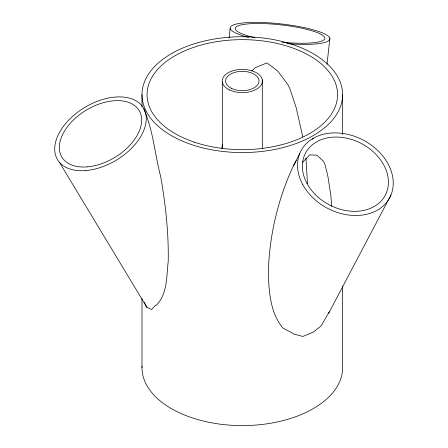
<?xml version="1.0" encoding="UTF-8"?>
<svg xmlns="http://www.w3.org/2000/svg" width="448" height="448" viewBox="0 0 448 448"><rect width="100%" height="100%" fill="white"/><g stroke="black" fill="none" stroke-linecap="round" stroke-linejoin="round"><path stroke-width="0.67" d="M221.872 148.574L222.415 144.48M229.107 37.912L230.194 28.23M327.006 64.193L329.879 38.545M299.813 153.373L292.466 167.815C277.368 201.051 269.091 237.266 268.274 273.762C269.119 292.589 270.357 312.99 282.962 328.121L292.466 333.043L293.171 333.838L302.854 336.442L313.242 332.147L321.216 325.842L329.185 311.842M328.642 313.359L390.958 195.02M293.171 165.984L296.285 160.597M312.301 139.322L313.242 138.331M302.658 162.249L309.663 154.896L316.831 155.165L323.512 161.353L324.806 163.985L327.802 175.784L330.77 194.891L331.761 206.41M251.826 70.963L255.287 67.659L266.963 62.888L277.838 71.148L287.974 84.784L289.934 88.855L296.15 107.587L302.814 136.976M59.422 162.316L146.927 307.401L151.754 309.501L155.428 305.206L156.447 305.206C167.591 293.642 166.471 276.214 168.218 261.363C168.728 232.926 165.614 204.602 160.709 176.624C154.756 154.123 153.266 130.245 143.685 108.83M146.927 307.401L144.2 302.204M305.967 158.183L307.49 183.803M342.625 94.646A100.318 57.921 0 0 1 192.147 144.805A100.318 57.921 0 0 1 192.147 44.486A100.318 57.921 0 0 1 342.625 94.646L342.625 134.45M342.625 285.981L342.625 367.679A100.318 57.921 0 0 1 241.125 425.594A100.318 57.921 0 0 1 142.016 366.313M262.298 79.822L262.298 148.366M222.314 82.163L222.314 148.607M141.988 94.646L141.988 106.893M141.988 298.558L141.988 367.679M254.974 37.822A45.102 8.568 6.4 0 1 252.386 23.615A45.102 8.568 6.4 0 1 322.123 34.966A45.102 8.568 6.4 0 1 281.775 42.185M248.674 37.453A50.159 9.526 6.4 0 1 250.331 22.478A50.159 9.526 6.4 0 1 326.228 34.77A50.159 9.526 6.4 0 1 286.681 43.607M85.77 170.57A50.159 30.727 -31.1 0 0 145.404 112.364A50.159 30.727 -31.1 0 0 70.308 118.518A50.159 30.727 -31.1 0 0 85.77 170.57M87.254 166.863A45.102 27.625 -31.1 0 0 140.874 114.531A45.102 27.625 -31.1 0 0 73.354 120.058A45.102 27.625 -31.1 0 0 87.254 166.863M231.734 88.474A16.722 9.654 0 0 0 258.81 82.538A16.722 9.654 0 0 0 236.37 71.971A16.722 9.654 0 0 0 231.734 88.474M302.809 184.694A50.159 38.483 27.8 0 0 385.616 203.543A50.159 38.483 27.8 0 0 347.738 134.355A50.159 38.483 27.8 0 0 302.809 184.694M307.104 183.635A45.102 34.602 27.8 0 0 381.562 200.581A45.102 34.602 27.8 0 0 347.502 138.376A45.102 34.602 27.8 0 0 307.104 183.635M229.606 89.981A20.093 11.603 0 0 0 262.142 82.852A20.093 11.603 0 0 0 235.178 70.151A20.093 11.603 0 0 0 229.606 89.981M194.678 142.274A95.262 54.998 0 0 0 337.568 94.646A95.262 54.998 0 0 0 194.678 47.018A95.262 54.998 0 0 0 194.678 142.274"/></g></svg>
